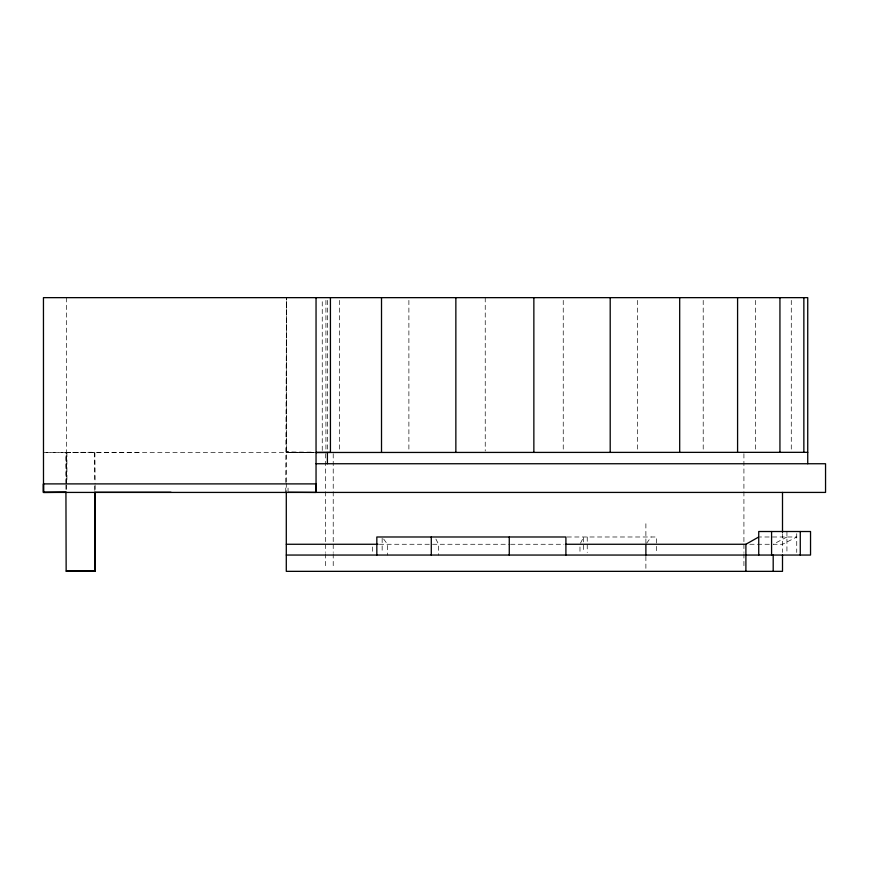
<?xml version="1.0" encoding="UTF-8"?>
<svg xmlns="http://www.w3.org/2000/svg" width="869" height="869" viewBox="0 0 869 869"><rect width="100%" height="100%" fill="white"/><g stroke="black" fill="none" stroke-linecap="round" stroke-linejoin="round"><path stroke-width="0.65" stroke-dasharray="4.34 3.26" d="M322.247 450.468L322.247 300.359M285.749 492.278L285.771 484.967M288.03 492.419L288.052 485.108M291.593 452.38L313.405 452.086M285.771 482.436L286.488 297.654L286.292 482.577M580.503 543.223L583.664 536.988L583.664 552.478M646.645 543.223L651.196 536.988M786.934 536.988L773.193 544.266L782.502 544.266L796.732 536.988L760.082 536.988M66.196 482.501L66.185 452.369L291.593 452.336L286.488 451.815L313.459 452.467M66.457 452.336L68.379 452.369L43.45 452.477M66.185 452.369L139.551 452.347M65.935 483.772L65.935 452.358L94.775 452.26L95.069 483.859M316.044 452.336L286.292 452.336L286.444 300.37L286.488 452.336M567.077 536.988L656.519 536.988L656.519 552.478M379.362 544.266L509.267 544.266M510.592 544.266L563.97 544.266M749.795 544.266L770.597 544.266M313.34 452.358L285.792 452.336M46.155 452.336L66.457 452.358M383.674 539.062L387.465 544.266L387.465 555.052M435.912 539.062L438.541 544.266L438.541 555.052M66.468 484.989L66.511 492.299M95.079 485.065L95.09 491.094M94.797 486.119L94.808 490.942M94.775 452.26L94.786 482.404M66.924 452.358L66.946 482.501M796.732 533.707L796.732 552.478M791.279 300.37L791.279 450.978M786.934 531.513L786.934 552.478M782.502 533.631L782.502 552.358M755.628 300.37L755.628 450.978M743.918 453.694L743.918 542.94M743.918 544.298L743.918 552.412M743.918 553.759L743.918 568.641M703.206 300.37L703.206 450.978M645.884 523.735L645.884 542.984M645.884 556.41L645.884 568.63M637.585 300.37L637.585 450.978M587.238 536.988L587.238 552.478M579.981 546.959L579.981 552.358M563.242 300.37L563.242 450.978M485.239 297.654L485.239 450.978M408.886 300.37L408.886 450.978M382.154 538.28L382.154 552.478M372.638 546.959L372.638 552.358M339.399 300.37L339.399 450.978M333.218 453.694L333.218 542.94M333.218 544.298L333.218 552.412M333.218 553.759L333.218 568.641M327.396 300.37L327.396 450.978M325.929 300.37L325.929 450.978M325.538 453.694L325.538 542.94M325.538 544.298L325.538 552.412M325.538 553.759L325.538 568.641M286.292 483.066L286.292 491.202M66.457 297.654L66.457 483.772M65.935 484.989L65.935 491.083"/><path stroke-width="1.3" d="M782.502 555.052L782.502 571.346L286.292 571.346L286.292 492.278M316.044 297.654L316.044 492.419L316.044 483.892L43.45 483.892L43.493 492.419L825.55 492.419L825.55 463.742L316.044 463.742M565.904 544.266L745.895 544.266L758.735 536.988M330.426 297.654L330.426 452.38L316.044 452.477L807.736 452.336M66.511 492.299L43.493 492.419L43.45 297.654L807.736 297.654L807.736 463.742M43.483 483.892L43.45 492.419L65.935 492.299L66.153 571.15L95.308 571.139L95.09 492.299L171.03 492.288M286.292 544.266L378.037 544.266M286.292 555.052L810.538 555.052L810.538 531.513L758.735 531.513L758.735 555.052M66.153 571.15L95.308 571.139M288.389 492.288L316.023 492.419M285.749 492.278L286.292 492.419M94.808 492.147L95.025 570.998M803.858 297.654L803.858 452.336M800.273 531.513L800.273 555.052M782.502 492.419L782.502 532.306M779.938 297.654L779.938 452.336M773.193 555.052L773.193 571.346M771.574 531.513L771.574 555.052M745.895 544.266L745.895 571.346M737.585 297.654L737.585 452.336M679.688 297.654L679.688 452.336M645.884 544.266L645.884 555.052M610.201 297.654L610.201 452.336M565.904 555.052L565.904 536.988L376.831 536.988L376.831 555.052M533.859 297.654L533.859 452.336M509.267 536.988L509.267 555.052M455.856 297.654L455.856 452.336M431.285 536.988L431.285 555.052M381.513 297.654L381.513 452.336M327.396 452.477L327.396 463.742"/></g></svg>
